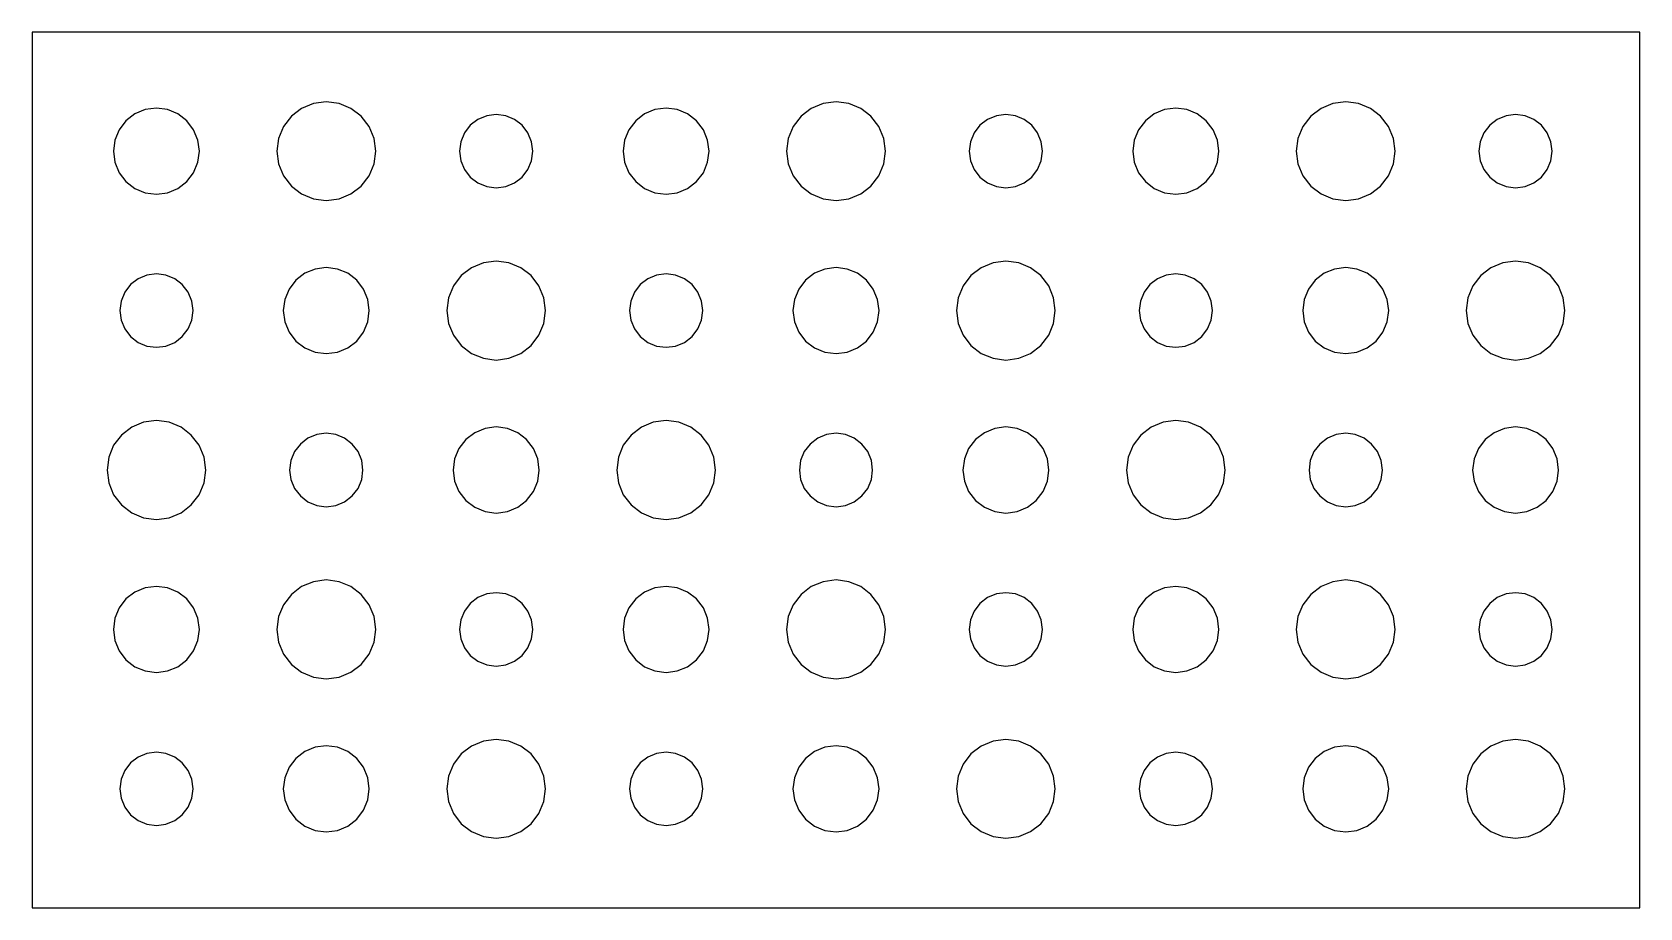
# Model space of a CAD drawing. Header units: millimetres. Extents: x 0 to 900, y 0 to 490.
import ezdxf

# ---------------------------------------------------------------- set-up
doc = ezdxf.new("R2010")
doc.units = ezdxf.units.MM
doc.layers.add('CUT', color=7, linetype='CONTINUOUS')

msp = doc.modelspace()

# ---------------------------------------------------------------- linework, layer by layer
at = {"layer": 'CUT'}
for points in [[(0, 0), (900, 0), (900, 490), (0, 490)], [(192.32, 423.4), (191.38, 430.56), (188.61, 437.23), (184.22, 442.95), (178.49, 447.35), (171.82, 450.11), (164.67, 451.05), (157.51, 450.11), (150.84, 447.35), (145.11, 442.95), (140.72, 437.23), (137.96, 430.56), (137.01, 423.4), (137.96, 416.24), (140.72, 409.57), (145.11, 403.85), (150.84, 399.45), (157.51, 396.69), (164.67, 395.75), (171.82, 396.69), (178.49, 399.45), (184.22, 403.85), (188.61, 409.57), (191.38, 416.24)], [(477.65, 423.4), (476.71, 430.56), (473.95, 437.23), (469.55, 442.95), (463.83, 447.35), (457.16, 450.11), (450, 451.05), (442.84, 450.11), (436.17, 447.35), (430.45, 442.95), (426.05, 437.23), (423.29, 430.56), (422.35, 423.4), (423.29, 416.24), (426.05, 409.57), (430.45, 403.85), (436.17, 399.45), (442.84, 396.69), (450, 395.75), (457.16, 396.69), (463.83, 399.45), (469.55, 403.85), (473.95, 409.57), (476.71, 416.24)], [(762.99, 423.4), (762.04, 430.56), (759.28, 437.23), (754.89, 442.95), (749.16, 447.35), (742.49, 450.11), (735.33, 451.05), (728.18, 450.11), (721.51, 447.35), (715.78, 442.95), (711.39, 437.23), (708.62, 430.56), (707.68, 423.4), (708.62, 416.24), (711.39, 409.57), (715.78, 403.85), (721.51, 399.45), (728.18, 396.69), (735.33, 395.75), (742.49, 396.69), (749.16, 399.45), (754.89, 403.85), (759.28, 409.57), (762.04, 416.24)], [(93.64, 423.4), (92.82, 429.63), (90.41, 435.44), (86.59, 440.43), (81.6, 444.26), (75.79, 446.66), (69.56, 447.48), (63.32, 446.66), (57.51, 444.26), (52.53, 440.43), (48.7, 435.44), (46.29, 429.63), (45.47, 423.4), (46.29, 417.17), (48.7, 411.36), (52.53, 406.37), (57.51, 402.54), (63.32, 400.14), (69.56, 399.32), (75.79, 400.14), (81.6, 402.54), (86.59, 406.37), (90.41, 411.36), (92.82, 417.17)], [(280.29, 423.4), (279.59, 428.71), (277.55, 433.66), (274.28, 437.91), (270.04, 441.17), (265.09, 443.22), (259.78, 443.92), (254.47, 443.22), (249.52, 441.17), (245.27, 437.91), (242.01, 433.66), (239.96, 428.71), (239.26, 423.4), (239.96, 418.09), (242.01, 413.14), (245.27, 408.89), (249.52, 405.63), (254.47, 403.58), (259.78, 402.88), (265.09, 403.58), (270.04, 405.63), (274.28, 408.89), (277.55, 413.14), (279.59, 418.09)], [(378.97, 423.4), (378.15, 429.63), (375.75, 435.44), (371.92, 440.43), (366.93, 444.26), (361.12, 446.66), (354.89, 447.48), (348.66, 446.66), (342.85, 444.26), (337.86, 440.43), (334.03, 435.44), (331.63, 429.63), (330.8, 423.4), (331.63, 417.17), (334.03, 411.36), (337.86, 406.37), (342.85, 402.54), (348.66, 400.14), (354.89, 399.32), (361.12, 400.14), (366.93, 402.54), (371.92, 406.37), (375.75, 411.36), (378.15, 417.17)], [(565.63, 423.4), (564.93, 428.71), (562.88, 433.66), (559.62, 437.91), (555.37, 441.17), (550.42, 443.22), (545.11, 443.92), (539.8, 443.22), (534.85, 441.17), (530.6, 437.91), (527.34, 433.66), (525.29, 428.71), (524.6, 423.4), (525.29, 418.09), (527.34, 413.14), (530.6, 408.89), (534.85, 405.63), (539.8, 403.58), (545.11, 402.88), (550.42, 403.58), (555.37, 405.63), (559.62, 408.89), (562.88, 413.14), (564.93, 418.09)], [(664.31, 423.4), (663.49, 429.63), (661.08, 435.44), (657.25, 440.43), (652.26, 444.26), (646.46, 446.66), (640.22, 447.48), (633.99, 446.66), (628.18, 444.26), (623.19, 440.43), (619.36, 435.44), (616.96, 429.63), (616.14, 423.4), (616.96, 417.17), (619.36, 411.36), (623.19, 406.37), (628.18, 402.54), (633.99, 400.14), (640.22, 399.32), (646.46, 400.14), (652.26, 402.54), (657.25, 406.37), (661.08, 411.36), (663.49, 417.17)], [(850.96, 423.4), (850.26, 428.71), (848.21, 433.66), (844.95, 437.91), (840.7, 441.17), (835.75, 443.22), (830.44, 443.92), (825.13, 443.22), (820.19, 441.17), (815.94, 437.91), (812.68, 433.66), (810.63, 428.71), (809.93, 423.4), (810.63, 418.09), (812.68, 413.14), (815.94, 408.89), (820.19, 405.63), (825.13, 403.58), (830.44, 402.88), (835.75, 403.58), (840.7, 405.63), (844.95, 408.89), (848.21, 413.14), (850.26, 418.09)], [(287.43, 334.2), (286.49, 341.36), (283.73, 348.03), (279.33, 353.75), (273.6, 358.15), (266.93, 360.91), (259.78, 361.85), (252.62, 360.91), (245.95, 358.15), (240.22, 353.75), (235.83, 348.03), (233.07, 341.36), (232.13, 334.2), (233.07, 327.04), (235.83, 320.37), (240.22, 314.65), (245.95, 310.25), (252.62, 307.49), (259.78, 306.55), (266.93, 307.49), (273.6, 310.25), (279.33, 314.65), (283.73, 320.37), (286.49, 327.04)], [(572.76, 334.2), (571.82, 341.36), (569.06, 348.03), (564.66, 353.75), (558.94, 358.15), (552.27, 360.91), (545.11, 361.85), (537.95, 360.91), (531.29, 358.15), (525.56, 353.75), (521.16, 348.03), (518.4, 341.36), (517.46, 334.2), (518.4, 327.04), (521.16, 320.37), (525.56, 314.65), (531.29, 310.25), (537.95, 307.49), (545.11, 306.55), (552.27, 307.49), (558.94, 310.25), (564.66, 314.65), (569.06, 320.37), (571.82, 327.04)], [(858.1, 334.2), (857.15, 341.36), (854.39, 348.03), (850, 353.75), (844.27, 358.15), (837.6, 360.91), (830.44, 361.85), (823.29, 360.91), (816.62, 358.15), (810.89, 353.75), (806.5, 348.03), (803.73, 341.36), (802.79, 334.2), (803.73, 327.04), (806.5, 320.37), (810.89, 314.65), (816.62, 310.25), (823.29, 307.49), (830.44, 306.55), (837.6, 307.49), (844.27, 310.25), (850, 314.65), (854.39, 320.37), (857.15, 327.04)], [(90.07, 334.2), (89.37, 339.51), (87.32, 344.46), (84.06, 348.71), (79.81, 351.97), (74.87, 354.02), (69.56, 354.72), (64.25, 354.02), (59.3, 351.97), (55.05, 348.71), (51.79, 344.46), (49.74, 339.51), (49.04, 334.2), (49.74, 328.89), (51.79, 323.94), (55.05, 319.69), (59.3, 316.43), (64.25, 314.38), (69.56, 313.68), (74.87, 314.38), (79.81, 316.43), (84.06, 319.69), (87.32, 323.94), (89.37, 328.89)], [(188.75, 334.2), (187.93, 340.43), (185.52, 346.24), (181.7, 351.23), (176.71, 355.06), (170.9, 357.46), (164.67, 358.28), (158.43, 357.46), (152.62, 355.06), (147.64, 351.23), (143.81, 346.24), (141.4, 340.43), (140.58, 334.2), (141.4, 327.97), (143.81, 322.16), (147.64, 317.17), (152.62, 313.34), (158.43, 310.94), (164.67, 310.12), (170.9, 310.94), (176.71, 313.34), (181.7, 317.17), (185.52, 322.16), (187.93, 327.97)], [(375.4, 334.2), (374.71, 339.51), (372.66, 344.46), (369.4, 348.71), (365.15, 351.97), (360.2, 354.02), (354.89, 354.72), (349.58, 354.02), (344.63, 351.97), (340.38, 348.71), (337.12, 344.46), (335.07, 339.51), (334.37, 334.2), (335.07, 328.89), (337.12, 323.94), (340.38, 319.69), (344.63, 316.43), (349.58, 314.38), (354.89, 313.68), (360.2, 314.38), (365.15, 316.43), (369.4, 319.69), (372.66, 323.94), (374.71, 328.89)], [(474.08, 334.2), (473.26, 340.43), (470.86, 346.24), (467.03, 351.23), (462.04, 355.06), (456.23, 357.46), (450, 358.28), (443.77, 357.46), (437.96, 355.06), (432.97, 351.23), (429.14, 346.24), (426.74, 340.43), (425.92, 334.2), (426.74, 327.97), (429.14, 322.16), (432.97, 317.17), (437.96, 313.34), (443.77, 310.94), (450, 310.12), (456.23, 310.94), (462.04, 313.34), (467.03, 317.17), (470.86, 322.16), (473.26, 327.97)], [(660.74, 334.2), (660.04, 339.51), (657.99, 344.46), (654.73, 348.71), (650.48, 351.97), (645.53, 354.02), (640.22, 354.72), (634.91, 354.02), (629.96, 351.97), (625.72, 348.71), (622.45, 344.46), (620.41, 339.51), (619.71, 334.2), (620.41, 328.89), (622.45, 323.94), (625.72, 319.69), (629.96, 316.43), (634.91, 314.38), (640.22, 313.68), (645.53, 314.38), (650.48, 316.43), (654.73, 319.69), (657.99, 323.94), (660.04, 328.89)], [(759.42, 334.2), (758.6, 340.43), (756.19, 346.24), (752.36, 351.23), (747.38, 355.06), (741.57, 357.46), (735.33, 358.28), (729.1, 357.46), (723.29, 355.06), (718.3, 351.23), (714.48, 346.24), (712.07, 340.43), (711.25, 334.2), (712.07, 327.97), (714.48, 322.16), (718.3, 317.17), (723.29, 313.34), (729.1, 310.94), (735.33, 310.12), (741.57, 310.94), (747.38, 313.34), (752.36, 317.17), (756.19, 322.16), (758.6, 327.97)], [(97.21, 245), (96.27, 252.16), (93.5, 258.83), (89.11, 264.55), (83.38, 268.95), (76.71, 271.71), (69.56, 272.65), (62.4, 271.71), (55.73, 268.95), (50, 264.55), (45.61, 258.83), (42.85, 252.16), (41.9, 245), (42.85, 237.84), (45.61, 231.17), (50, 225.45), (55.73, 221.05), (62.4, 218.29), (69.56, 217.35), (76.71, 218.29), (83.38, 221.05), (89.11, 225.45), (93.5, 231.17), (96.27, 237.84)], [(382.54, 245), (381.6, 252.16), (378.84, 258.83), (374.44, 264.55), (368.71, 268.95), (362.05, 271.71), (354.89, 272.65), (347.73, 271.71), (341.06, 268.95), (335.34, 264.55), (330.94, 258.83), (328.18, 252.16), (327.24, 245), (328.18, 237.84), (330.94, 231.17), (335.34, 225.45), (341.06, 221.05), (347.73, 218.29), (354.89, 217.35), (362.05, 218.29), (368.71, 221.05), (374.44, 225.45), (378.84, 231.17), (381.6, 237.84)], [(667.87, 245), (666.93, 252.16), (664.17, 258.83), (659.78, 264.55), (654.05, 268.95), (647.38, 271.71), (640.22, 272.65), (633.07, 271.71), (626.4, 268.95), (620.67, 264.55), (616.27, 258.83), (613.51, 252.16), (612.57, 245), (613.51, 237.84), (616.27, 231.17), (620.67, 225.45), (626.4, 221.05), (633.07, 218.29), (640.22, 217.35), (647.38, 218.29), (654.05, 221.05), (659.78, 225.45), (664.17, 231.17), (666.93, 237.84)], [(185.18, 245), (184.48, 250.31), (182.43, 255.26), (179.17, 259.51), (174.92, 262.77), (169.98, 264.82), (164.67, 265.52), (159.36, 264.82), (154.41, 262.77), (150.16, 259.51), (146.9, 255.26), (144.85, 250.31), (144.15, 245), (144.85, 239.69), (146.9, 234.74), (150.16, 230.49), (154.41, 227.23), (159.36, 225.18), (164.67, 224.48), (169.98, 225.18), (174.92, 227.23), (179.17, 230.49), (182.43, 234.74), (184.48, 239.69)], [(283.86, 245), (283.04, 251.23), (280.64, 257.04), (276.81, 262.03), (271.82, 265.86), (266.01, 268.26), (259.78, 269.08), (253.54, 268.26), (247.74, 265.86), (242.75, 262.03), (238.92, 257.04), (236.51, 251.23), (235.69, 245), (236.51, 238.77), (238.92, 232.96), (242.75, 227.97), (247.74, 224.14), (253.54, 221.74), (259.78, 220.92), (266.01, 221.74), (271.82, 224.14), (276.81, 227.97), (280.64, 232.96), (283.04, 238.77)], [(470.52, 245), (469.82, 250.31), (467.77, 255.26), (464.51, 259.51), (460.26, 262.77), (455.31, 264.82), (450, 265.52), (444.69, 264.82), (439.74, 262.77), (435.49, 259.51), (432.23, 255.26), (430.18, 250.31), (429.48, 245), (430.18, 239.69), (432.23, 234.74), (435.49, 230.49), (439.74, 227.23), (444.69, 225.18), (450, 224.48), (455.31, 225.18), (460.26, 227.23), (464.51, 230.49), (467.77, 234.74), (469.82, 239.69)], [(569.2, 245), (568.37, 251.23), (565.97, 257.04), (562.14, 262.03), (557.15, 265.86), (551.34, 268.26), (545.11, 269.08), (538.88, 268.26), (533.07, 265.86), (528.08, 262.03), (524.25, 257.04), (521.85, 251.23), (521.03, 245), (521.85, 238.77), (524.25, 232.96), (528.08, 227.97), (533.07, 224.14), (538.88, 221.74), (545.11, 220.92), (551.34, 221.74), (557.15, 224.14), (562.14, 227.97), (565.97, 232.96), (568.37, 238.77)], [(755.85, 245), (755.15, 250.31), (753.1, 255.26), (749.84, 259.51), (745.59, 262.77), (740.64, 264.82), (735.33, 265.52), (730.02, 264.82), (725.08, 262.77), (720.83, 259.51), (717.57, 255.26), (715.52, 250.31), (714.82, 245), (715.52, 239.69), (717.57, 234.74), (720.83, 230.49), (725.08, 227.23), (730.02, 225.18), (735.33, 224.48), (740.64, 225.18), (745.59, 227.23), (749.84, 230.49), (753.1, 234.74), (755.15, 239.69)], [(854.53, 245), (853.71, 251.23), (851.3, 257.04), (847.47, 262.03), (842.49, 265.86), (836.68, 268.26), (830.44, 269.08), (824.21, 268.26), (818.4, 265.86), (813.41, 262.03), (809.59, 257.04), (807.18, 251.23), (806.36, 245), (807.18, 238.77), (809.59, 232.96), (813.41, 227.97), (818.4, 224.14), (824.21, 221.74), (830.44, 220.92), (836.68, 221.74), (842.49, 224.14), (847.47, 227.97), (851.3, 232.96), (853.71, 238.77)], [(192.32, 155.8), (191.38, 162.96), (188.61, 169.63), (184.22, 175.35), (178.49, 179.75), (171.82, 182.51), (164.67, 183.45), (157.51, 182.51), (150.84, 179.75), (145.11, 175.35), (140.72, 169.63), (137.96, 162.96), (137.01, 155.8), (137.96, 148.64), (140.72, 141.97), (145.11, 136.25), (150.84, 131.85), (157.51, 129.09), (164.67, 128.15), (171.82, 129.09), (178.49, 131.85), (184.22, 136.25), (188.61, 141.97), (191.38, 148.64)], [(477.65, 155.8), (476.71, 162.96), (473.95, 169.63), (469.55, 175.35), (463.83, 179.75), (457.16, 182.51), (450, 183.45), (442.84, 182.51), (436.17, 179.75), (430.45, 175.35), (426.05, 169.63), (423.29, 162.96), (422.35, 155.8), (423.29, 148.64), (426.05, 141.97), (430.45, 136.25), (436.17, 131.85), (442.84, 129.09), (450, 128.15), (457.16, 129.09), (463.83, 131.85), (469.55, 136.25), (473.95, 141.97), (476.71, 148.64)], [(762.99, 155.8), (762.04, 162.96), (759.28, 169.63), (754.89, 175.35), (749.16, 179.75), (742.49, 182.51), (735.33, 183.45), (728.18, 182.51), (721.51, 179.75), (715.78, 175.35), (711.39, 169.63), (708.62, 162.96), (707.68, 155.8), (708.62, 148.64), (711.39, 141.97), (715.78, 136.25), (721.51, 131.85), (728.18, 129.09), (735.33, 128.15), (742.49, 129.09), (749.16, 131.85), (754.89, 136.25), (759.28, 141.97), (762.04, 148.64)], [(93.64, 155.8), (92.82, 162.03), (90.41, 167.84), (86.59, 172.83), (81.6, 176.66), (75.79, 179.06), (69.56, 179.88), (63.32, 179.06), (57.51, 176.66), (52.53, 172.83), (48.7, 167.84), (46.29, 162.03), (45.47, 155.8), (46.29, 149.57), (48.7, 143.76), (52.53, 138.77), (57.51, 134.94), (63.32, 132.54), (69.56, 131.72), (75.79, 132.54), (81.6, 134.94), (86.59, 138.77), (90.41, 143.76), (92.82, 149.57)], [(280.29, 155.8), (279.59, 161.11), (277.55, 166.06), (274.28, 170.31), (270.04, 173.57), (265.09, 175.62), (259.78, 176.32), (254.47, 175.62), (249.52, 173.57), (245.27, 170.31), (242.01, 166.06), (239.96, 161.11), (239.26, 155.8), (239.96, 150.49), (242.01, 145.54), (245.27, 141.29), (249.52, 138.03), (254.47, 135.98), (259.78, 135.28), (265.09, 135.98), (270.04, 138.03), (274.28, 141.29), (277.55, 145.54), (279.59, 150.49)], [(378.97, 155.8), (378.15, 162.03), (375.75, 167.84), (371.92, 172.83), (366.93, 176.66), (361.12, 179.06), (354.89, 179.88), (348.66, 179.06), (342.85, 176.66), (337.86, 172.83), (334.03, 167.84), (331.63, 162.03), (330.8, 155.8), (331.63, 149.57), (334.03, 143.76), (337.86, 138.77), (342.85, 134.94), (348.66, 132.54), (354.89, 131.72), (361.12, 132.54), (366.93, 134.94), (371.92, 138.77), (375.75, 143.76), (378.15, 149.57)], [(565.63, 155.8), (564.93, 161.11), (562.88, 166.06), (559.62, 170.31), (555.37, 173.57), (550.42, 175.62), (545.11, 176.32), (539.8, 175.62), (534.85, 173.57), (530.6, 170.31), (527.34, 166.06), (525.29, 161.11), (524.6, 155.8), (525.29, 150.49), (527.34, 145.54), (530.6, 141.29), (534.85, 138.03), (539.8, 135.98), (545.11, 135.28), (550.42, 135.98), (555.37, 138.03), (559.62, 141.29), (562.88, 145.54), (564.93, 150.49)], [(664.31, 155.8), (663.49, 162.03), (661.08, 167.84), (657.25, 172.83), (652.26, 176.66), (646.46, 179.06), (640.22, 179.88), (633.99, 179.06), (628.18, 176.66), (623.19, 172.83), (619.36, 167.84), (616.96, 162.03), (616.14, 155.8), (616.96, 149.57), (619.36, 143.76), (623.19, 138.77), (628.18, 134.94), (633.99, 132.54), (640.22, 131.72), (646.46, 132.54), (652.26, 134.94), (657.25, 138.77), (661.08, 143.76), (663.49, 149.57)], [(850.96, 155.8), (850.26, 161.11), (848.21, 166.06), (844.95, 170.31), (840.7, 173.57), (835.75, 175.62), (830.44, 176.32), (825.13, 175.62), (820.19, 173.57), (815.94, 170.31), (812.68, 166.06), (810.63, 161.11), (809.93, 155.8), (810.63, 150.49), (812.68, 145.54), (815.94, 141.29), (820.19, 138.03), (825.13, 135.98), (830.44, 135.28), (835.75, 135.98), (840.7, 138.03), (844.95, 141.29), (848.21, 145.54), (850.26, 150.49)], [(188.75, 66.6), (187.93, 72.83), (185.52, 78.64), (181.7, 83.63), (176.71, 87.46), (170.9, 89.86), (164.67, 90.68), (158.43, 89.86), (152.62, 87.46), (147.64, 83.63), (143.81, 78.64), (141.4, 72.83), (140.58, 66.6), (141.4, 60.37), (143.81, 54.56), (147.64, 49.57), (152.62, 45.74), (158.43, 43.34), (164.67, 42.52), (170.9, 43.34), (176.71, 45.74), (181.7, 49.57), (185.52, 54.56), (187.93, 60.37)], [(287.43, 66.6), (286.49, 73.76), (283.73, 80.43), (279.33, 86.15), (273.6, 90.55), (266.93, 93.31), (259.78, 94.25), (252.62, 93.31), (245.95, 90.55), (240.22, 86.15), (235.83, 80.43), (233.07, 73.76), (232.13, 66.6), (233.07, 59.44), (235.83, 52.77), (240.22, 47.05), (245.95, 42.65), (252.62, 39.89), (259.78, 38.95), (266.93, 39.89), (273.6, 42.65), (279.33, 47.05), (283.73, 52.77), (286.49, 59.44)], [(474.08, 66.6), (473.26, 72.83), (470.86, 78.64), (467.03, 83.63), (462.04, 87.46), (456.23, 89.86), (450, 90.68), (443.77, 89.86), (437.96, 87.46), (432.97, 83.63), (429.14, 78.64), (426.74, 72.83), (425.92, 66.6), (426.74, 60.37), (429.14, 54.56), (432.97, 49.57), (437.96, 45.74), (443.77, 43.34), (450, 42.52), (456.23, 43.34), (462.04, 45.74), (467.03, 49.57), (470.86, 54.56), (473.26, 60.37)], [(572.76, 66.6), (571.82, 73.76), (569.06, 80.43), (564.66, 86.15), (558.94, 90.55), (552.27, 93.31), (545.11, 94.25), (537.95, 93.31), (531.29, 90.55), (525.56, 86.15), (521.16, 80.43), (518.4, 73.76), (517.46, 66.6), (518.4, 59.44), (521.16, 52.77), (525.56, 47.05), (531.29, 42.65), (537.95, 39.89), (545.11, 38.95), (552.27, 39.89), (558.94, 42.65), (564.66, 47.05), (569.06, 52.77), (571.82, 59.44)], [(759.42, 66.6), (758.6, 72.83), (756.19, 78.64), (752.36, 83.63), (747.38, 87.46), (741.57, 89.86), (735.33, 90.68), (729.1, 89.86), (723.29, 87.46), (718.3, 83.63), (714.48, 78.64), (712.07, 72.83), (711.25, 66.6), (712.07, 60.37), (714.48, 54.56), (718.3, 49.57), (723.29, 45.74), (729.1, 43.34), (735.33, 42.52), (741.57, 43.34), (747.38, 45.74), (752.36, 49.57), (756.19, 54.56), (758.6, 60.37)], [(858.1, 66.6), (857.15, 73.76), (854.39, 80.43), (850, 86.15), (844.27, 90.55), (837.6, 93.31), (830.44, 94.25), (823.29, 93.31), (816.62, 90.55), (810.89, 86.15), (806.5, 80.43), (803.73, 73.76), (802.79, 66.6), (803.73, 59.44), (806.5, 52.77), (810.89, 47.05), (816.62, 42.65), (823.29, 39.89), (830.44, 38.95), (837.6, 39.89), (844.27, 42.65), (850, 47.05), (854.39, 52.77), (857.15, 59.44)], [(90.07, 66.6), (89.37, 71.91), (87.32, 76.86), (84.06, 81.11), (79.81, 84.37), (74.87, 86.42), (69.56, 87.12), (64.25, 86.42), (59.3, 84.37), (55.05, 81.11), (51.79, 76.86), (49.74, 71.91), (49.04, 66.6), (49.74, 61.29), (51.79, 56.34), (55.05, 52.09), (59.3, 48.83), (64.25, 46.78), (69.56, 46.08), (74.87, 46.78), (79.81, 48.83), (84.06, 52.09), (87.32, 56.34), (89.37, 61.29)], [(375.4, 66.6), (374.71, 71.91), (372.66, 76.86), (369.4, 81.11), (365.15, 84.37), (360.2, 86.42), (354.89, 87.12), (349.58, 86.42), (344.63, 84.37), (340.38, 81.11), (337.12, 76.86), (335.07, 71.91), (334.37, 66.6), (335.07, 61.29), (337.12, 56.34), (340.38, 52.09), (344.63, 48.83), (349.58, 46.78), (354.89, 46.08), (360.2, 46.78), (365.15, 48.83), (369.4, 52.09), (372.66, 56.34), (374.71, 61.29)], [(660.74, 66.6), (660.04, 71.91), (657.99, 76.86), (654.73, 81.11), (650.48, 84.37), (645.53, 86.42), (640.22, 87.12), (634.91, 86.42), (629.96, 84.37), (625.72, 81.11), (622.45, 76.86), (620.41, 71.91), (619.71, 66.6), (620.41, 61.29), (622.45, 56.34), (625.72, 52.09), (629.96, 48.83), (634.91, 46.78), (640.22, 46.08), (645.53, 46.78), (650.48, 48.83), (654.73, 52.09), (657.99, 56.34), (660.04, 61.29)]]:
    msp.add_lwpolyline(points, close=True, dxfattribs=at)

doc.saveas('drawing.dxf')
